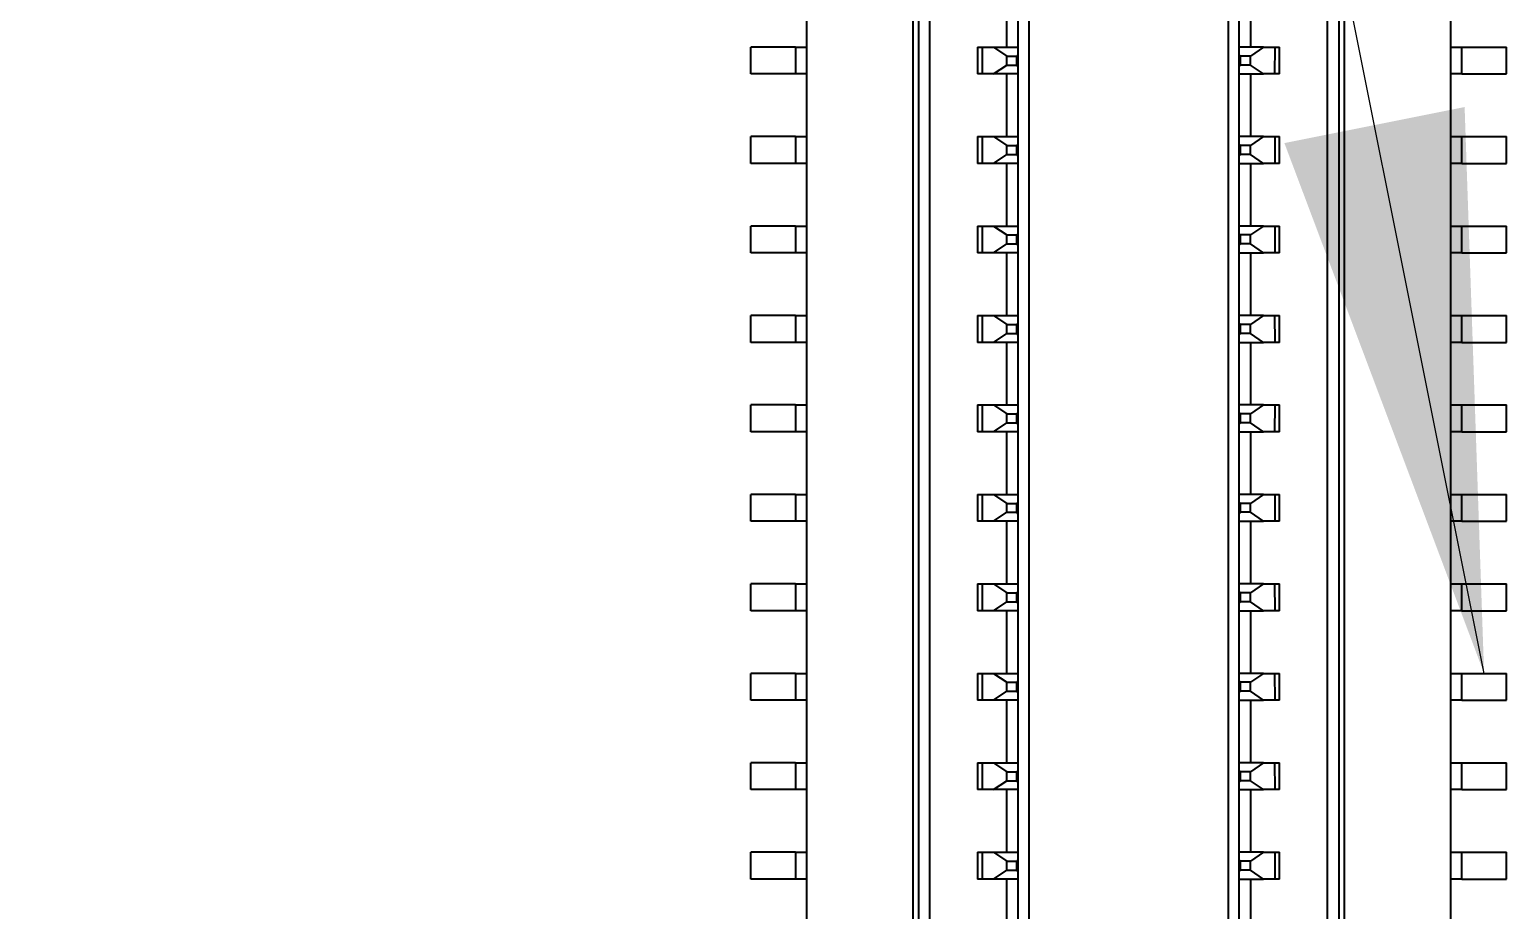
# Model space of a CAD drawing. Header units: millimetres. Extents: x 15 to 205, y 5 to 292.
# Drawn here: x 89.04 to 95.65, y 232.47 to 236.41 of the extents above; entities that cross this region are included whole.
import ezdxf

# ---------------------------------------------------------------- set-up
doc = ezdxf.new("R2010")
doc.units = ezdxf.units.MM
doc.layers.add('Annotations', color=7, linetype='Continuous')
doc.layers.add('Geometries', color=7, linetype='Continuous')
doc.dimstyles.new('ISO-25', dxfattribs={"dimtxt": 2.5, "dimasz": 2.5, "dimexe": 1.25, "dimexo": 0.625, "dimtad": 1, "dimtxsty": 'Standard', "dimcen": 2.5, "dimadec": 0, "dimazin": 0, "dimtfac": 1, "dimtmove": 0, "dimatfit": 3, "dimfxl": 1, "dimarcsym": 0})

msp = doc.modelspace()

# ---------------------------------------------------------------- linework, layer by layer
at = {"layer": 'Geometries', "linetype": 'Continuous', "lineweight": 40}
for p, q in [((93.0693, 243.6223), (93.0693, 222.1223)), ((94.8493, 222.1223), (94.8493, 243.6223)), ((92.9943, 243.2723), (92.9943, 222.4723)), ((93.0193, 243.2723), (93.0193, 222.4723)), ((94.8993, 243.2723), (94.8993, 222.4723)), ((94.9243, 222.4723), (94.9243, 243.2723)), ((93.5143, 222.9323), (93.5143, 242.8123)), ((94.4043, 242.8123), (94.4043, 222.9323)), ((92.5193, 236.6123), (92.5193, 236.3323)), ((93.4143, 236.3323), (93.4143, 236.6123)), ((93.4643, 236.6123), (93.4643, 236.3323)), ((94.4543, 236.3323), (94.4543, 236.6123)), ((94.5043, 236.6123), (94.5043, 236.3323)), ((95.3993, 236.6123), (95.3993, 236.3323)), ((92.4693, 236.3323), (92.2693, 236.3323)), ((92.2693, 236.2123), (92.2693, 236.3323)), ((92.4693, 236.3323), (92.5193, 236.3323)), ((92.4693, 236.3323), (92.4693, 236.2123)), ((92.5193, 236.3323), (92.5193, 236.2123)), ((93.2843, 236.3323), (93.3061, 236.3323)), ((93.2843, 236.3323), (93.2843, 236.2123)), ((93.306, 236.2123), (93.3061, 236.3323)), ((93.3061, 236.3323), (93.3556, 236.3323)), ((93.3556, 236.3323), (93.4143, 236.2923)), ((93.3556, 236.3323), (93.4143, 236.3323)), ((93.4143, 236.3323), (93.4643, 236.3323)), ((93.4143, 236.2923), (93.4593, 236.2923)), ((93.4143, 236.2523), (93.4143, 236.2923)), ((93.4593, 236.2923), (93.4643, 236.2982)), ((93.4593, 236.2523), (93.4593, 236.2923)), ((93.4643, 236.3323), (93.4643, 236.2982)), ((93.4643, 236.2982), (93.4643, 236.2463)), ((94.5043, 236.3323), (94.4543, 236.3323)), ((94.4543, 236.2982), (94.4543, 236.3323)), ((94.4593, 236.2923), (94.4543, 236.2982)), ((94.4543, 236.2463), (94.4543, 236.2982)), ((94.5043, 236.2923), (94.4593, 236.2923)), ((94.4593, 236.2523), (94.4593, 236.2923)), ((94.5631, 236.3323), (94.5043, 236.3323)), ((94.5631, 236.3323), (94.5043, 236.2923)), ((94.5043, 236.2523), (94.5043, 236.2923)), ((94.5631, 236.3323), (94.6127, 236.3323)), ((94.6127, 236.3323), (94.6126, 236.2123)), ((94.6127, 236.3323), (94.6343, 236.3323)), ((94.6343, 236.2123), (94.6343, 236.3323)), ((95.3993, 236.3323), (95.4493, 236.3323)), ((95.3993, 236.3323), (95.3993, 236.2123)), ((95.4493, 236.3323), (95.6493, 236.3323)), ((95.4493, 236.2123), (95.4493, 236.3323)), ((95.6493, 236.2123), (95.6493, 236.3323)), ((93.3556, 236.2123), (93.4143, 236.2523)), ((93.4143, 236.2523), (93.4593, 236.2523)), ((93.4593, 236.2523), (93.4643, 236.2463)), ((93.4643, 236.2463), (93.4643, 236.2123)), ((94.4593, 236.2523), (94.4543, 236.2463)), ((94.4543, 236.2123), (94.4543, 236.2463)), ((94.5043, 236.2523), (94.4593, 236.2523)), ((94.5631, 236.2123), (94.5043, 236.2523)), ((92.4693, 236.2123), (92.2693, 236.2123)), ((92.5193, 236.2123), (92.4693, 236.2123)), ((92.5193, 236.2123), (92.5193, 235.9323)), ((93.306, 236.2123), (93.2843, 236.2123)), ((93.3556, 236.2123), (93.306, 236.2123)), ((93.4143, 236.2123), (93.3556, 236.2123)), ((93.4143, 235.9323), (93.4143, 236.2123)), ((93.4643, 236.2123), (93.4143, 236.2123)), ((93.4643, 236.2123), (93.4643, 235.9323)), ((94.4543, 236.2123), (94.5043, 236.2123)), ((94.4543, 235.9323), (94.4543, 236.2123)), ((94.5043, 236.2123), (94.5631, 236.2123)), ((94.5043, 236.2123), (94.5043, 235.9323)), ((94.6126, 236.2123), (94.5631, 236.2123)), ((94.6343, 236.2123), (94.6126, 236.2123)), ((95.4493, 236.2123), (95.3993, 236.2123)), ((95.3993, 236.2123), (95.3993, 235.9323)), ((95.4493, 236.2123), (95.6493, 236.2123)), ((92.4693, 235.9323), (92.2693, 235.9323)), ((92.2693, 235.8123), (92.2693, 235.9323)), ((92.4693, 235.9323), (92.5193, 235.9323)), ((92.4693, 235.9323), (92.4693, 235.8123)), ((92.5193, 235.9323), (92.5193, 235.8123)), ((93.2843, 235.9323), (93.306, 235.9323)), ((93.2843, 235.9323), (93.2843, 235.8123)), ((93.306, 235.9323), (93.3556, 235.9323)), ((93.306, 235.8123), (93.306, 235.9323)), ((93.3556, 235.9323), (93.4143, 235.8923)), ((93.3556, 235.9323), (93.4143, 235.9323)), ((93.4143, 235.9323), (93.4643, 235.9323)), ((93.4143, 235.8523), (93.4143, 235.8923)), ((93.4143, 235.8923), (93.4593, 235.8923)), ((93.4593, 235.8923), (93.4643, 235.8982)), ((93.4593, 235.8523), (93.4593, 235.8923)), ((93.4643, 235.9323), (93.4643, 235.8982)), ((93.4643, 235.8982), (93.4643, 235.8463)), ((94.4543, 235.8982), (94.4543, 235.9323)), ((94.5043, 235.9323), (94.4543, 235.9323)), ((94.4593, 235.8923), (94.4543, 235.8982)), ((94.4543, 235.8463), (94.4543, 235.8982)), ((94.4593, 235.8523), (94.4593, 235.8923)), ((94.5043, 235.8923), (94.4593, 235.8923)), ((94.5631, 235.9323), (94.5043, 235.9323)), ((94.5631, 235.9323), (94.5043, 235.8923)), ((94.5043, 235.8523), (94.5043, 235.8923)), ((94.5631, 235.9323), (94.6127, 235.9323)), ((94.6127, 235.9323), (94.6343, 235.9323)), ((94.6127, 235.9323), (94.6127, 235.8123)), ((94.6343, 235.8123), (94.6343, 235.9323)), ((95.3993, 235.9323), (95.4493, 235.9323)), ((95.3993, 235.9323), (95.3993, 235.8123)), ((95.4493, 235.9323), (95.6493, 235.9323)), ((95.4493, 235.8123), (95.4493, 235.9323)), ((95.6493, 235.8123), (95.6493, 235.9323)), ((93.3556, 235.8123), (93.4143, 235.8523)), ((93.4143, 235.8523), (93.4593, 235.8523)), ((93.4593, 235.8523), (93.4643, 235.8463)), ((93.4643, 235.8463), (93.4643, 235.8123)), ((94.4593, 235.8523), (94.4543, 235.8463)), ((94.4543, 235.8123), (94.4543, 235.8463)), ((94.5043, 235.8523), (94.4593, 235.8523)), ((94.5631, 235.8123), (94.5043, 235.8523)), ((92.4693, 235.8123), (92.2693, 235.8123)), ((92.5193, 235.8123), (92.4693, 235.8123)), ((92.5193, 235.8123), (92.5193, 235.5323)), ((93.306, 235.8123), (93.2843, 235.8123)), ((93.3556, 235.8123), (93.306, 235.8123)), ((93.4143, 235.8123), (93.3556, 235.8123)), ((93.4643, 235.8123), (93.4143, 235.8123)), ((93.4143, 235.5323), (93.4143, 235.8123)), ((93.4643, 235.8123), (93.4643, 235.5323)), ((94.4543, 235.8123), (94.5043, 235.8123)), ((94.4543, 235.5323), (94.4543, 235.8123)), ((94.5043, 235.8123), (94.5043, 235.5323)), ((94.5043, 235.8123), (94.5631, 235.8123)), ((94.6127, 235.8123), (94.5631, 235.8123)), ((94.6343, 235.8123), (94.6127, 235.8123)), ((95.4493, 235.8123), (95.3993, 235.8123)), ((95.3993, 235.8123), (95.3993, 235.5323)), ((95.4493, 235.8123), (95.6493, 235.8123)), ((92.4693, 235.5323), (92.2693, 235.5323)), ((92.2693, 235.4123), (92.2693, 235.5323)), ((92.4693, 235.5323), (92.5193, 235.5323)), ((92.4693, 235.5323), (92.4693, 235.4123)), ((92.5193, 235.5323), (92.5193, 235.4123)), ((93.2843, 235.5323), (93.306, 235.5323)), ((93.2843, 235.5323), (93.2843, 235.4123)), ((93.306, 235.4123), (93.306, 235.5323)), ((93.306, 235.5323), (93.3556, 235.5323)), ((93.3556, 235.5323), (93.4143, 235.4923)), ((93.3556, 235.5323), (93.4143, 235.5323)), ((93.4143, 235.5323), (93.4643, 235.5323)), ((93.4143, 235.4523), (93.4143, 235.4923)), ((93.4143, 235.4923), (93.4593, 235.4923)), ((93.4593, 235.4923), (93.4643, 235.4982)), ((93.4593, 235.4523), (93.4593, 235.4923)), ((93.4643, 235.5323), (93.4643, 235.4982)), ((93.4643, 235.4982), (93.4643, 235.4463)), ((94.5043, 235.5323), (94.4543, 235.5323)), ((94.4543, 235.4982), (94.4543, 235.5323)), ((94.4593, 235.4923), (94.4543, 235.4982)), ((94.4543, 235.4463), (94.4543, 235.4982)), ((94.4593, 235.4523), (94.4593, 235.4923)), ((94.5043, 235.4923), (94.4593, 235.4923)), ((94.5631, 235.5323), (94.5043, 235.5323)), ((94.5631, 235.5323), (94.5043, 235.4923)), ((94.5043, 235.4523), (94.5043, 235.4923)), ((94.5631, 235.5323), (94.6127, 235.5323)), ((94.6127, 235.5323), (94.6343, 235.5323)), ((94.6127, 235.5323), (94.6127, 235.4123)), ((94.6343, 235.4123), (94.6343, 235.5323)), ((95.3993, 235.5323), (95.4493, 235.5323)), ((95.3993, 235.5323), (95.3993, 235.4123)), ((95.4493, 235.5323), (95.6493, 235.5323)), ((95.4493, 235.4123), (95.4493, 235.5323)), ((95.6493, 235.4123), (95.6493, 235.5323)), ((93.3556, 235.4123), (93.4143, 235.4523)), ((93.4143, 235.4523), (93.4593, 235.4523)), ((93.4593, 235.4523), (93.4643, 235.4463)), ((93.4643, 235.4463), (93.4643, 235.4123)), ((94.4593, 235.4523), (94.4543, 235.4463)), ((94.4543, 235.4123), (94.4543, 235.4463)), ((94.5043, 235.4523), (94.4593, 235.4523)), ((94.5631, 235.4123), (94.5043, 235.4523)), ((92.4693, 235.4123), (92.2693, 235.4123)), ((92.5193, 235.4123), (92.4693, 235.4123)), ((92.5193, 235.4123), (92.5193, 235.1323)), ((93.306, 235.4123), (93.2843, 235.4123)), ((93.3556, 235.4123), (93.306, 235.4123)), ((93.4143, 235.4123), (93.3556, 235.4123)), ((93.4643, 235.4123), (93.4143, 235.4123)), ((93.4143, 235.1323), (93.4143, 235.4123)), ((93.4643, 235.4123), (93.4643, 235.1323)), ((94.4543, 235.4123), (94.5043, 235.4123)), ((94.4543, 235.1323), (94.4543, 235.4123)), ((94.5043, 235.4123), (94.5043, 235.1323)), ((94.5043, 235.4123), (94.5631, 235.4123)), ((94.6127, 235.4123), (94.5631, 235.4123)), ((94.6343, 235.4123), (94.6127, 235.4123)), ((95.4493, 235.4123), (95.3993, 235.4123)), ((95.3993, 235.4123), (95.3993, 235.1323)), ((95.4493, 235.4123), (95.6493, 235.4123)), ((92.2693, 235.0123), (92.2693, 235.1323)), ((92.4693, 235.1323), (92.2693, 235.1323)), ((92.4693, 235.1323), (92.5193, 235.1323)), ((92.4693, 235.1323), (92.4693, 235.0123)), ((92.5193, 235.1323), (92.5193, 235.0123)), ((93.2843, 235.1323), (93.306, 235.1323)), ((93.2843, 235.1323), (93.2843, 235.0123)), ((93.3061, 235.0123), (93.306, 235.1323)), ((93.306, 235.1323), (93.3556, 235.1323)), ((93.3556, 235.1323), (93.4143, 235.1323)), ((93.3556, 235.1323), (93.4143, 235.0923)), ((93.4143, 235.1323), (93.4643, 235.1323)), ((93.4143, 235.0923), (93.4593, 235.0923)), ((93.4143, 235.0523), (93.4143, 235.0923)), ((93.4593, 235.0923), (93.4643, 235.0982)), ((93.4593, 235.0523), (93.4593, 235.0923)), ((93.4643, 235.1323), (93.4643, 235.0982)), ((93.4643, 235.0982), (93.4643, 235.0463)), ((94.5043, 235.1323), (94.4543, 235.1323)), ((94.4543, 235.0982), (94.4543, 235.1323)), ((94.4593, 235.0923), (94.4543, 235.0982)), ((94.4543, 235.0463), (94.4543, 235.0982)), ((94.4593, 235.0523), (94.4593, 235.0923)), ((94.5043, 235.0923), (94.4593, 235.0923)), ((94.5631, 235.1323), (94.5043, 235.1323)), ((94.5631, 235.1323), (94.5043, 235.0923)), ((94.5043, 235.0523), (94.5043, 235.0923)), ((94.5631, 235.1323), (94.6126, 235.1323)), ((94.6126, 235.1323), (94.6343, 235.1323)), ((94.6126, 235.1323), (94.6127, 235.0123)), ((94.6343, 235.0123), (94.6343, 235.1323)), ((95.3993, 235.1323), (95.3993, 235.0123)), ((95.3993, 235.1323), (95.4493, 235.1323)), ((95.4493, 235.1323), (95.6493, 235.1323)), ((95.4493, 235.0123), (95.4493, 235.1323)), ((95.6493, 235.0123), (95.6493, 235.1323)), ((93.3556, 235.0123), (93.4143, 235.0523)), ((93.4143, 235.0523), (93.4593, 235.0523)), ((93.4593, 235.0523), (93.4643, 235.0463)), ((93.4643, 235.0463), (93.4643, 235.0123)), ((94.4593, 235.0523), (94.4543, 235.0463)), ((94.4543, 235.0123), (94.4543, 235.0463)), ((94.5043, 235.0523), (94.4593, 235.0523)), ((94.5631, 235.0123), (94.5043, 235.0523)), ((92.4693, 235.0123), (92.2693, 235.0123)), ((92.5193, 235.0123), (92.4693, 235.0123)), ((92.5193, 235.0123), (92.5193, 234.7323)), ((93.3061, 235.0123), (93.2843, 235.0123)), ((93.3556, 235.0123), (93.3061, 235.0123)), ((93.4143, 235.0123), (93.3556, 235.0123)), ((93.4143, 234.7323), (93.4143, 235.0123)), ((93.4643, 235.0123), (93.4143, 235.0123)), ((93.4643, 235.0123), (93.4643, 234.7323)), ((94.4543, 235.0123), (94.5043, 235.0123)), ((94.4543, 234.7323), (94.4543, 235.0123)), ((94.5043, 235.0123), (94.5043, 234.7323)), ((94.5043, 235.0123), (94.5631, 235.0123)), ((94.6127, 235.0123), (94.5631, 235.0123)), ((94.6343, 235.0123), (94.6127, 235.0123)), ((95.4493, 235.0123), (95.3993, 235.0123)), ((95.3993, 235.0123), (95.3993, 234.7323)), ((95.4493, 235.0123), (95.6493, 235.0123)), ((92.4693, 234.7323), (92.2693, 234.7323)), ((92.2693, 234.6123), (92.2693, 234.7323)), ((92.4693, 234.7323), (92.5193, 234.7323)), ((92.4693, 234.7323), (92.4693, 234.6123)), ((92.5193, 234.7323), (92.5193, 234.6123)), ((93.2843, 234.7323), (93.306, 234.7323)), ((93.2843, 234.7323), (93.2843, 234.6123)), ((93.306, 234.6123), (93.306, 234.7323)), ((93.306, 234.7323), (93.3556, 234.7323)), ((93.3556, 234.7323), (93.4143, 234.7323)), ((93.3556, 234.7323), (93.4143, 234.6923)), ((93.4143, 234.7323), (93.4643, 234.7323)), ((93.4593, 234.6923), (93.4643, 234.6982)), ((93.4643, 234.7323), (93.4643, 234.6982)), ((93.4643, 234.6982), (93.4643, 234.6463)), ((94.5043, 234.7323), (94.4543, 234.7323)), ((94.4543, 234.6982), (94.4543, 234.7323)), ((94.4593, 234.6923), (94.4543, 234.6982)), ((94.4543, 234.6463), (94.4543, 234.6982)), ((94.5631, 234.7323), (94.5043, 234.7323)), ((94.5631, 234.7323), (94.5043, 234.6923)), ((94.5631, 234.7323), (94.6127, 234.7323)), ((94.6127, 234.7323), (94.6126, 234.6123)), ((94.6127, 234.7323), (94.6343, 234.7323)), ((94.6343, 234.6123), (94.6343, 234.7323)), ((95.3993, 234.7323), (95.4493, 234.7323)), ((95.3993, 234.7323), (95.3993, 234.6123)), ((95.4493, 234.7323), (95.6493, 234.7323)), ((95.4493, 234.6123), (95.4493, 234.7323)), ((95.6493, 234.6123), (95.6493, 234.7323)), ((93.3556, 234.6123), (93.4143, 234.6523)), ((93.4143, 234.6523), (93.4143, 234.6923)), ((93.4143, 234.6923), (93.4593, 234.6923)), ((93.4143, 234.6523), (93.4593, 234.6523)), ((93.4593, 234.6523), (93.4593, 234.6923)), ((93.4593, 234.6523), (93.4643, 234.6463)), ((93.4643, 234.6463), (93.4643, 234.6123)), ((94.4593, 234.6523), (94.4543, 234.6463)), ((94.4543, 234.6123), (94.4543, 234.6463)), ((94.5043, 234.6923), (94.4593, 234.6923)), ((94.4593, 234.6523), (94.4593, 234.6923)), ((94.5043, 234.6523), (94.4593, 234.6523)), ((94.5043, 234.6523), (94.5043, 234.6923)), ((94.5631, 234.6123), (94.5043, 234.6523)), ((92.4693, 234.6123), (92.2693, 234.6123)), ((92.5193, 234.6123), (92.4693, 234.6123)), ((92.5193, 234.6123), (92.5193, 234.3323)), ((93.306, 234.6123), (93.2843, 234.6123)), ((93.3556, 234.6123), (93.306, 234.6123)), ((93.4143, 234.6123), (93.3556, 234.6123)), ((93.4643, 234.6123), (93.4143, 234.6123)), ((93.4143, 234.3323), (93.4143, 234.6123)), ((93.4643, 234.6123), (93.4643, 234.3323)), ((94.4543, 234.3323), (94.4543, 234.6123)), ((94.4543, 234.6123), (94.5043, 234.6123)), ((94.5043, 234.6123), (94.5043, 234.3323)), ((94.5043, 234.6123), (94.5631, 234.6123)), ((94.6126, 234.6123), (94.5631, 234.6123)), ((94.6343, 234.6123), (94.6126, 234.6123)), ((95.4493, 234.6123), (95.3993, 234.6123)), ((95.3993, 234.6123), (95.3993, 234.3323)), ((95.4493, 234.6123), (95.6493, 234.6123)), ((92.4693, 234.3323), (92.2693, 234.3323)), ((92.2693, 234.2123), (92.2693, 234.3323)), ((92.4693, 234.3323), (92.4693, 234.2123)), ((92.4693, 234.3323), (92.5193, 234.3323)), ((92.5193, 234.3323), (92.5193, 234.2123)), ((93.2843, 234.3323), (93.306, 234.3323)), ((93.2843, 234.3323), (93.2843, 234.2123)), ((93.306, 234.3323), (93.3556, 234.3323)), ((93.306, 234.2123), (93.306, 234.3323)), ((93.3556, 234.3323), (93.4143, 234.2923)), ((93.3556, 234.3323), (93.4143, 234.3323)), ((93.4143, 234.3323), (93.4643, 234.3323)), ((93.4643, 234.3323), (93.4643, 234.2982)), ((94.5043, 234.3323), (94.4543, 234.3323)), ((94.4543, 234.2982), (94.4543, 234.3323)), ((94.5631, 234.3323), (94.5043, 234.3323)), ((94.5631, 234.3323), (94.5043, 234.2923)), ((94.5631, 234.3323), (94.6127, 234.3323)), ((94.6127, 234.3323), (94.6343, 234.3323)), ((94.6127, 234.3323), (94.6127, 234.2123)), ((94.6343, 234.2123), (94.6343, 234.3323)), ((95.3993, 234.3323), (95.4493, 234.3323)), ((95.3993, 234.3323), (95.3993, 234.2123)), ((95.4493, 234.3323), (95.6493, 234.3323)), ((95.4493, 234.2123), (95.4493, 234.3323)), ((95.6493, 234.2123), (95.6493, 234.3323)), ((93.3556, 234.2123), (93.4143, 234.2523)), ((93.4143, 234.2923), (93.4593, 234.2923)), ((93.4143, 234.2523), (93.4143, 234.2923)), ((93.4143, 234.2523), (93.4593, 234.2523)), ((93.4593, 234.2923), (93.4643, 234.2982)), ((93.4593, 234.2523), (93.4593, 234.2923)), ((93.4593, 234.2523), (93.4643, 234.2463)), ((93.4643, 234.2982), (93.4643, 234.2463)), ((93.4643, 234.2463), (93.4643, 234.2123)), ((94.4593, 234.2923), (94.4543, 234.2982)), ((94.4543, 234.2463), (94.4543, 234.2982)), ((94.4593, 234.2523), (94.4543, 234.2463)), ((94.4543, 234.2123), (94.4543, 234.2463)), ((94.5043, 234.2923), (94.4593, 234.2923)), ((94.4593, 234.2523), (94.4593, 234.2923)), ((94.5043, 234.2523), (94.4593, 234.2523)), ((94.5043, 234.2523), (94.5043, 234.2923)), ((94.5631, 234.2123), (94.5043, 234.2523)), ((92.4693, 234.2123), (92.2693, 234.2123)), ((92.5193, 234.2123), (92.4693, 234.2123)), ((92.5193, 234.2123), (92.5193, 233.9323)), ((93.306, 234.2123), (93.2843, 234.2123)), ((93.3556, 234.2123), (93.306, 234.2123)), ((93.4143, 234.2123), (93.3556, 234.2123)), ((93.4143, 233.9323), (93.4143, 234.2123)), ((93.4643, 234.2123), (93.4143, 234.2123)), ((93.4643, 234.2123), (93.4643, 233.9323)), ((94.4543, 234.2123), (94.5043, 234.2123)), ((94.4543, 233.9323), (94.4543, 234.2123)), ((94.5043, 234.2123), (94.5043, 233.9323)), ((94.5043, 234.2123), (94.5631, 234.2123)), ((94.6127, 234.2123), (94.5631, 234.2123)), ((94.6343, 234.2123), (94.6127, 234.2123)), ((95.4493, 234.2123), (95.3993, 234.2123)), ((95.3993, 234.2123), (95.3993, 233.9323)), ((95.4493, 234.2123), (95.6493, 234.2123)), ((92.4693, 233.9323), (92.2693, 233.9323)), ((92.2693, 233.8123), (92.2693, 233.9323)), ((92.4693, 233.9323), (92.5193, 233.9323)), ((92.4693, 233.9323), (92.4693, 233.8123)), ((92.5193, 233.9323), (92.5193, 233.8123)), ((93.2843, 233.9323), (93.3061, 233.9323)), ((93.2843, 233.9323), (93.2843, 233.8123)), ((93.306, 233.8123), (93.3061, 233.9323)), ((93.3061, 233.9323), (93.3556, 233.9323)), ((93.3556, 233.9323), (93.4143, 233.8923)), ((93.3556, 233.9323), (93.4143, 233.9323)), ((93.4143, 233.9323), (93.4643, 233.9323)), ((93.4643, 233.9323), (93.4643, 233.8982)), ((94.5043, 233.9323), (94.4543, 233.9323)), ((94.4543, 233.8982), (94.4543, 233.9323)), ((94.5631, 233.9323), (94.5043, 233.9323)), ((94.5631, 233.9323), (94.5043, 233.8923)), ((94.5631, 233.9323), (94.6126, 233.9323)), ((94.6126, 233.9323), (94.6343, 233.9323)), ((94.6126, 233.9323), (94.6127, 233.8123)), ((94.6343, 233.8123), (94.6343, 233.9323)), ((95.3993, 233.9323), (95.4493, 233.9323)), ((95.3993, 233.9323), (95.3993, 233.8123)), ((95.4493, 233.9323), (95.6493, 233.9323)), ((95.4493, 233.8123), (95.4493, 233.9323)), ((95.6493, 233.8123), (95.6493, 233.9323)), ((93.3556, 233.8123), (93.4143, 233.8523)), ((93.4143, 233.8523), (93.4143, 233.8923)), ((93.4143, 233.8923), (93.4593, 233.8923)), ((93.4143, 233.8523), (93.4593, 233.8523)), ((93.4593, 233.8923), (93.4643, 233.8982)), ((93.4593, 233.8523), (93.4593, 233.8923)), ((93.4593, 233.8523), (93.4643, 233.8463)), ((93.4643, 233.8982), (93.4643, 233.8463)), ((93.4643, 233.8463), (93.4643, 233.8123)), ((94.4593, 233.8923), (94.4543, 233.8982)), ((94.4543, 233.8463), (94.4543, 233.8982)), ((94.4593, 233.8523), (94.4543, 233.8463)), ((94.4543, 233.8123), (94.4543, 233.8463)), ((94.4593, 233.8523), (94.4593, 233.8923)), ((94.5043, 233.8923), (94.4593, 233.8923)), ((94.5043, 233.8523), (94.4593, 233.8523)), ((94.5043, 233.8523), (94.5043, 233.8923)), ((94.5631, 233.8123), (94.5043, 233.8523)), ((92.4693, 233.8123), (92.2693, 233.8123)), ((92.5193, 233.8123), (92.4693, 233.8123)), ((92.5193, 233.8123), (92.5193, 233.5323)), ((93.306, 233.8123), (93.2843, 233.8123)), ((93.3556, 233.8123), (93.306, 233.8123)), ((93.4143, 233.8123), (93.3556, 233.8123)), ((93.4143, 233.5323), (93.4143, 233.8123)), ((93.4643, 233.8123), (93.4143, 233.8123)), ((93.4643, 233.8123), (93.4643, 233.5323)), ((94.4543, 233.5323), (94.4543, 233.8123)), ((94.4543, 233.8123), (94.5043, 233.8123)), ((94.5043, 233.8123), (94.5631, 233.8123)), ((94.5043, 233.8123), (94.5043, 233.5323)), ((94.6127, 233.8123), (94.5631, 233.8123)), ((94.6343, 233.8123), (94.6127, 233.8123)), ((95.4493, 233.8123), (95.3993, 233.8123)), ((95.3993, 233.8123), (95.3993, 233.5323)), ((95.4493, 233.8123), (95.6493, 233.8123)), ((92.4693, 233.5323), (92.2693, 233.5323)), ((92.2693, 233.4123), (92.2693, 233.5323)), ((92.4693, 233.5323), (92.5193, 233.5323)), ((92.4693, 233.5323), (92.4693, 233.4123)), ((92.5193, 233.5323), (92.5193, 233.4123)), ((93.2843, 233.5323), (93.306, 233.5323)), ((93.2843, 233.5323), (93.2843, 233.4123)), ((93.306, 233.5323), (93.3556, 233.5323)), ((93.306, 233.4123), (93.306, 233.5323)), ((93.3556, 233.5323), (93.4143, 233.5323)), ((93.3556, 233.5323), (93.4143, 233.4923)), ((93.4143, 233.5323), (93.4643, 233.5323)), ((93.4643, 233.5323), (93.4643, 233.4982)), ((94.5043, 233.5323), (94.4543, 233.5323)), ((94.4543, 233.4982), (94.4543, 233.5323)), ((94.5631, 233.5323), (94.5043, 233.4923)), ((94.5631, 233.5323), (94.5043, 233.5323)), ((94.5631, 233.5323), (94.6126, 233.5323)), ((94.6126, 233.5323), (94.6343, 233.5323)), ((94.6126, 233.5323), (94.6127, 233.4123)), ((94.6343, 233.4123), (94.6343, 233.5323)), ((95.3993, 233.5323), (95.4493, 233.5323)), ((95.3993, 233.5323), (95.3993, 233.4123)), ((95.4493, 233.5323), (95.6493, 233.5323)), ((95.4493, 233.4123), (95.4493, 233.5323)), ((95.6493, 233.4123), (95.6493, 233.5323)), ((93.3556, 233.4123), (93.4143, 233.4523)), ((93.4143, 233.4923), (93.4593, 233.4923)), ((93.4143, 233.4523), (93.4143, 233.4923)), ((93.4143, 233.4523), (93.4593, 233.4523)), ((93.4593, 233.4923), (93.4643, 233.4982)), ((93.4593, 233.4523), (93.4593, 233.4923)), ((93.4593, 233.4523), (93.4643, 233.4463)), ((93.4643, 233.4982), (93.4643, 233.4463)), ((93.4643, 233.4463), (93.4643, 233.4123)), ((94.4593, 233.4923), (94.4543, 233.4982)), ((94.4543, 233.4463), (94.4543, 233.4982)), ((94.4593, 233.4523), (94.4543, 233.4463)), ((94.4543, 233.4123), (94.4543, 233.4463)), ((94.5043, 233.4923), (94.4593, 233.4923)), ((94.4593, 233.4523), (94.4593, 233.4923)), ((94.5043, 233.4523), (94.4593, 233.4523)), ((94.5043, 233.4523), (94.5043, 233.4923)), ((94.5631, 233.4123), (94.5043, 233.4523)), ((92.4693, 233.4123), (92.2693, 233.4123)), ((92.5193, 233.4123), (92.4693, 233.4123)), ((92.5193, 233.4123), (92.5193, 233.1323)), ((93.306, 233.4123), (93.2843, 233.4123)), ((93.3556, 233.4123), (93.306, 233.4123)), ((93.4143, 233.4123), (93.3556, 233.4123)), ((93.4143, 233.1323), (93.4143, 233.4123)), ((93.4643, 233.4123), (93.4143, 233.4123)), ((93.4643, 233.4123), (93.4643, 233.1323)), ((94.4543, 233.4123), (94.5043, 233.4123)), ((94.4543, 233.1323), (94.4543, 233.4123)), ((94.5043, 233.4123), (94.5631, 233.4123)), ((94.5043, 233.4123), (94.5043, 233.1323)), ((94.6127, 233.4123), (94.5631, 233.4123)), ((94.6343, 233.4123), (94.6127, 233.4123)), ((95.4493, 233.4123), (95.3993, 233.4123)), ((95.3993, 233.4123), (95.3993, 233.1323)), ((95.4493, 233.4123), (95.6493, 233.4123)), ((92.4693, 233.1323), (92.2693, 233.1323)), ((92.2693, 233.0123), (92.2693, 233.1323)), ((92.4693, 233.1323), (92.5193, 233.1323)), ((92.4693, 233.1323), (92.4693, 233.0123)), ((92.5193, 233.1323), (92.5193, 233.0123)), ((93.2843, 233.1323), (93.2843, 233.0123)), ((93.2843, 233.1323), (93.306, 233.1323)), ((93.306, 233.0123), (93.306, 233.1323)), ((93.306, 233.1323), (93.3556, 233.1323)), ((93.3556, 233.1323), (93.4143, 233.0923)), ((93.3556, 233.1323), (93.4143, 233.1323)), ((93.4143, 233.1323), (93.4643, 233.1323)), ((93.4643, 233.1323), (93.4643, 233.0982)), ((94.5043, 233.1323), (94.4543, 233.1323)), ((94.4543, 233.0982), (94.4543, 233.1323)), ((94.5631, 233.1323), (94.5043, 233.1323)), ((94.5631, 233.1323), (94.5043, 233.0923)), ((94.5631, 233.1323), (94.6126, 233.1323)), ((94.6126, 233.1323), (94.6127, 233.0123)), ((94.6126, 233.1323), (94.6343, 233.1323)), ((94.6343, 233.0123), (94.6343, 233.1323)), ((95.3993, 233.1323), (95.4493, 233.1323)), ((95.3993, 233.1323), (95.3993, 233.0123)), ((95.4493, 233.1323), (95.6493, 233.1323)), ((95.4493, 233.0123), (95.4493, 233.1323)), ((95.6493, 233.0123), (95.6493, 233.1323)), ((93.3556, 233.0123), (93.4143, 233.0523)), ((93.4143, 233.0923), (93.4593, 233.0923)), ((93.4143, 233.0523), (93.4143, 233.0923)), ((93.4143, 233.0523), (93.4593, 233.0523)), ((93.4593, 233.0923), (93.4643, 233.0982)), ((93.4593, 233.0523), (93.4593, 233.0923)), ((93.4593, 233.0523), (93.4643, 233.0463)), ((93.4643, 233.0982), (93.4643, 233.0463)), ((93.4643, 233.0463), (93.4643, 233.0123)), ((94.4593, 233.0923), (94.4543, 233.0982)), ((94.4543, 233.0463), (94.4543, 233.0982)), ((94.4593, 233.0523), (94.4543, 233.0463)), ((94.4543, 233.0123), (94.4543, 233.0463)), ((94.5043, 233.0923), (94.4593, 233.0923)), ((94.4593, 233.0523), (94.4593, 233.0923)), ((94.5043, 233.0523), (94.4593, 233.0523)), ((94.5043, 233.0523), (94.5043, 233.0923)), ((94.5631, 233.0123), (94.5043, 233.0523)), ((92.4693, 233.0123), (92.2693, 233.0123)), ((92.5193, 233.0123), (92.4693, 233.0123)), ((92.5193, 233.0123), (92.5193, 232.7323)), ((93.306, 233.0123), (93.2843, 233.0123)), ((93.3556, 233.0123), (93.306, 233.0123)), ((93.4143, 233.0123), (93.3556, 233.0123)), ((93.4643, 233.0123), (93.4143, 233.0123)), ((93.4143, 232.7323), (93.4143, 233.0123)), ((93.4643, 233.0123), (93.4643, 232.7323)), ((94.4543, 233.0123), (94.5043, 233.0123)), ((94.4543, 232.7323), (94.4543, 233.0123)), ((94.5043, 233.0123), (94.5043, 232.7323)), ((94.5043, 233.0123), (94.5631, 233.0123)), ((94.6127, 233.0123), (94.5631, 233.0123)), ((94.6343, 233.0123), (94.6127, 233.0123)), ((95.3993, 233.0123), (95.3993, 232.7323)), ((95.4493, 233.0123), (95.3993, 233.0123)), ((95.4493, 233.0123), (95.6493, 233.0123)), ((92.4693, 232.7323), (92.2693, 232.7323)), ((92.2693, 232.6123), (92.2693, 232.7323)), ((92.4693, 232.7323), (92.5193, 232.7323)), ((92.4693, 232.7323), (92.4693, 232.6123)), ((92.5193, 232.7323), (92.5193, 232.6123)), ((93.2843, 232.7323), (93.3061, 232.7323)), ((93.2843, 232.7323), (93.2843, 232.6123)), ((93.306, 232.6123), (93.3061, 232.7323)), ((93.3061, 232.7323), (93.3556, 232.7323)), ((93.3556, 232.7323), (93.4143, 232.7323)), ((93.3556, 232.7323), (93.4143, 232.6923)), ((93.4143, 232.7323), (93.4643, 232.7323)), ((93.4643, 232.7323), (93.4643, 232.6982)), ((94.4543, 232.6982), (94.4543, 232.7323)), ((94.5043, 232.7323), (94.4543, 232.7323)), ((94.5631, 232.7323), (94.5043, 232.7323)), ((94.5631, 232.7323), (94.5043, 232.6923)), ((94.5631, 232.7323), (94.6127, 232.7323)), ((94.6127, 232.7323), (94.6343, 232.7323)), ((94.6127, 232.7323), (94.6127, 232.6123)), ((94.6343, 232.6123), (94.6343, 232.7323)), ((95.3993, 232.7323), (95.4493, 232.7323)), ((95.3993, 232.7323), (95.3993, 232.6123)), ((95.4493, 232.7323), (95.6493, 232.7323)), ((95.4493, 232.6123), (95.4493, 232.7323)), ((95.6493, 232.6123), (95.6493, 232.7323)), ((93.3556, 232.6123), (93.4143, 232.6523)), ((93.4143, 232.6923), (93.4593, 232.6923)), ((93.4143, 232.6523), (93.4143, 232.6923)), ((93.4143, 232.6523), (93.4593, 232.6523)), ((93.4593, 232.6923), (93.4643, 232.6982)), ((93.4593, 232.6523), (93.4593, 232.6923)), ((93.4593, 232.6523), (93.4643, 232.6463)), ((93.4643, 232.6982), (93.4643, 232.6463)), ((94.4543, 232.6463), (94.4543, 232.6982)), ((94.4593, 232.6923), (94.4543, 232.6982)), ((94.4593, 232.6523), (94.4543, 232.6463)), ((94.5043, 232.6923), (94.4593, 232.6923)), ((94.4593, 232.6523), (94.4593, 232.6923)), ((94.5043, 232.6523), (94.4593, 232.6523)), ((94.5043, 232.6523), (94.5043, 232.6923)), ((94.5631, 232.6123), (94.5043, 232.6523)), ((92.4693, 232.6123), (92.2693, 232.6123)), ((92.5193, 232.6123), (92.4693, 232.6123)), ((92.5193, 232.6123), (92.5193, 232.3323)), ((93.306, 232.6123), (93.2843, 232.6123)), ((93.3556, 232.6123), (93.306, 232.6123)), ((93.4143, 232.6123), (93.3556, 232.6123)), ((93.4143, 232.3323), (93.4143, 232.6123)), ((93.4643, 232.6123), (93.4143, 232.6123)), ((93.4643, 232.6463), (93.4643, 232.6123)), ((93.4643, 232.6123), (93.4643, 232.3323)), ((94.4543, 232.6123), (94.4543, 232.6463)), ((94.4543, 232.6123), (94.5043, 232.6123)), ((94.4543, 232.3323), (94.4543, 232.6123)), ((94.5043, 232.6123), (94.5631, 232.6123)), ((94.5043, 232.6123), (94.5043, 232.3323)), ((94.6127, 232.6123), (94.5631, 232.6123)), ((94.6343, 232.6123), (94.6127, 232.6123)), ((95.4493, 232.6123), (95.3993, 232.6123)), ((95.3993, 232.6123), (95.3993, 232.3323)), ((95.4493, 232.6123), (95.6493, 232.6123))]:
    msp.add_line(p, q, dxfattribs=at)

# ---------------------------------------------------------------- leaders
at = {"layer": 'Annotations', "linetype": 'Continuous', "lineweight": 15}
msp.add_leader([(95.5493, 233.5323), (89.0438, 266.0706)], dimstyle='ISO-25', dxfattribs=at)

doc.saveas('drawing.dxf')
